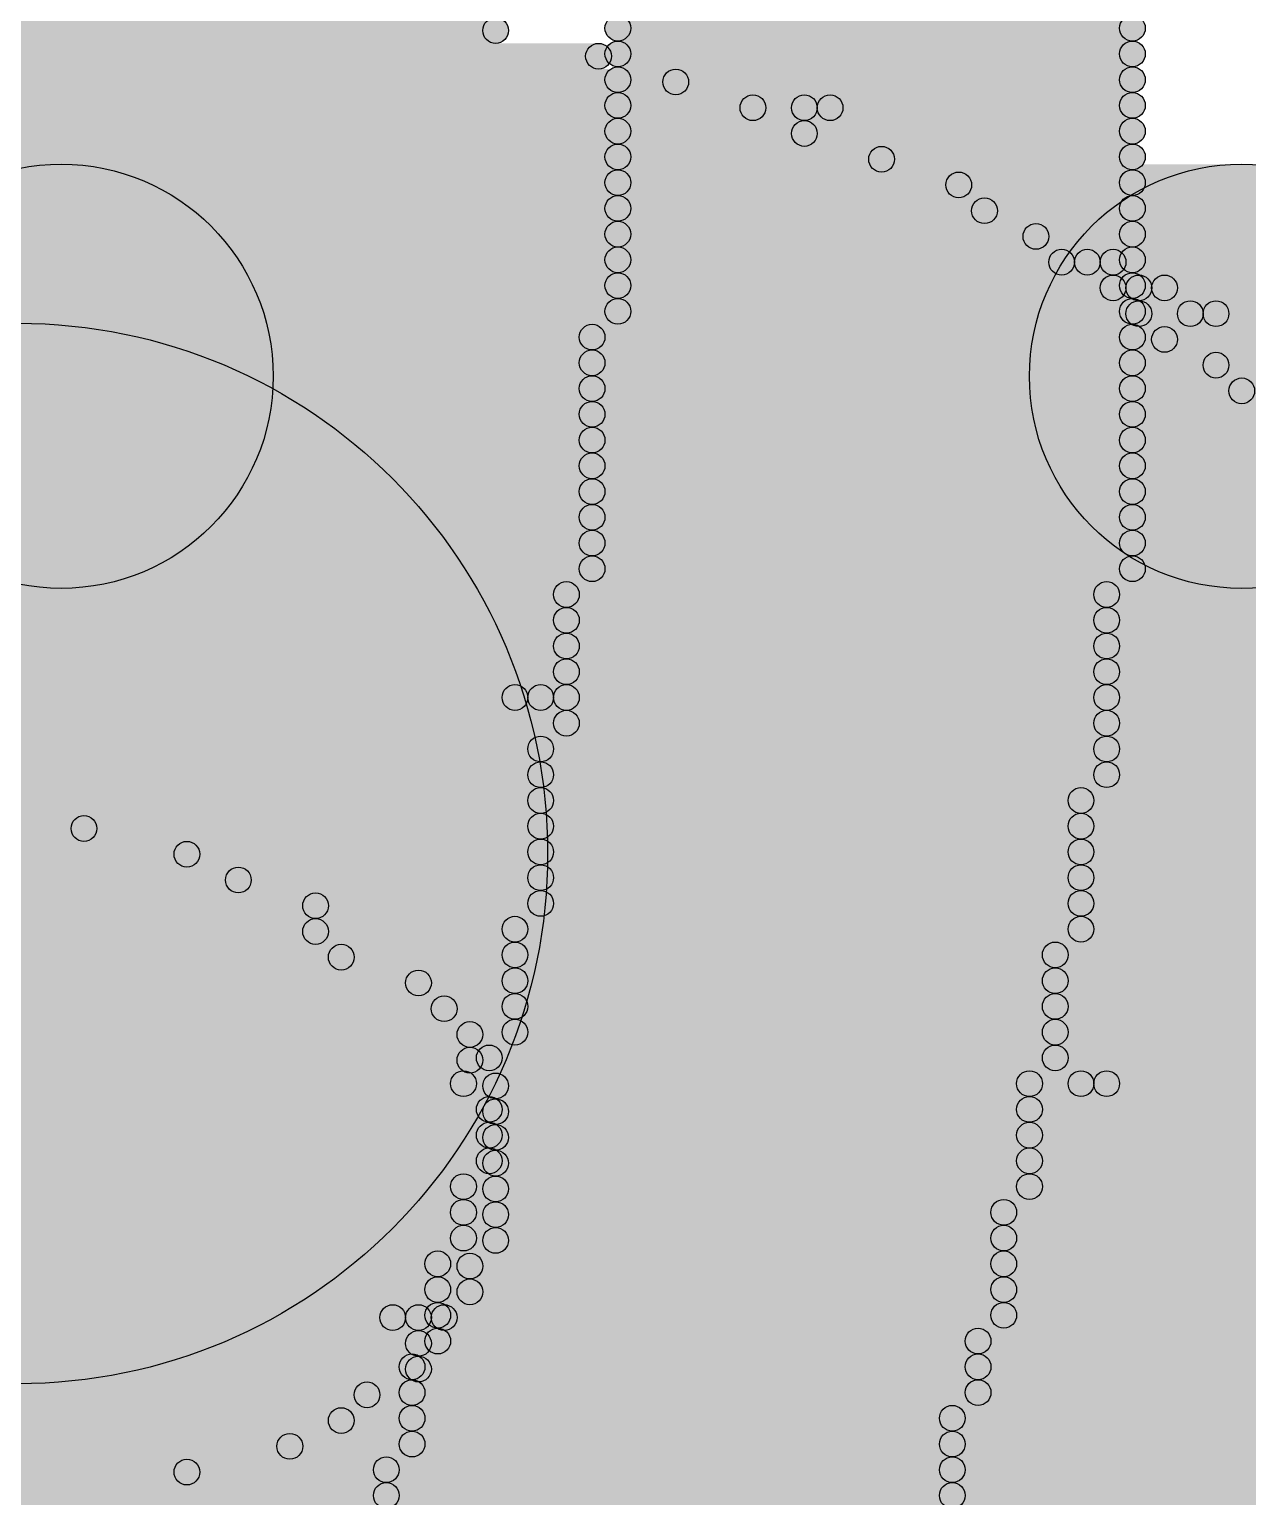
# Model space of a CAD drawing. Header units: millimetres. Extents: x 2.38 to 5.72, y -0.36 to 1.72.
# Drawn here: x 3.82122 to 3.84421, y 0.12087 to 0.14854 of the extents above; entities that cross this region are included whole.
import ezdxf

# ---------------------------------------------------------------- set-up
doc = ezdxf.new("R2010")
doc.units = ezdxf.units.MM
doc.header["$MEASUREMENT"] = 0
for name, color, linetype in [('BottomLayer', 5, 'Continuous'), ('BottomOverlay', 54, 'Continuous'), ('TopLayer', 1, 'Continuous'), ('TopOverlay', 2, 'Continuous')]:
    doc.layers.add(name, color=color, linetype=linetype)

msp = doc.modelspace()

# ---------------------------------------------------------------- hatches: boundary and pattern name
at = {"layer": 'BottomLayer'}
h = msp.add_hatch(color=5, dxfattribs=at)
edge = h.paths.add_edge_path()
edge.add_arc((3.821, 0.133), 0.01, 0, 360)
h = msp.add_hatch(color=5, dxfattribs=at)
edge = h.paths.add_edge_path()
edge.add_arc((3.821, 0.133), 0.01, 0, 360)
msp.add_hatch(color=5, dxfattribs=at).paths.add_polyline_path([(3.813929, 0.125929), (3.828071, 0.140071), (3.884071, 0.084071), (3.869929, 0.069929)])
at = {"layer": 'BottomOverlay'}
h = msp.add_hatch(color=54, dxfattribs=at)
edge = h.paths.add_edge_path()
edge.add_arc((3.832325, 0.148565), 0.000243, 0, 360)
for points in [[(3.832325, 0.148322), (3.832325, 0.148808), (3.842035, 0.148808), (3.842035, 0.148322)], [(3.832325, 0.147837), (3.832325, 0.148322), (3.842035, 0.148322), (3.842035, 0.147837)], [(3.832325, 0.147351), (3.832325, 0.147837), (3.842035, 0.147837), (3.842035, 0.147351)], [(3.832325, 0.146866), (3.832325, 0.147351), (3.842035, 0.147351), (3.842035, 0.146866)], [(3.832325, 0.14638), (3.832325, 0.146866), (3.842035, 0.146866), (3.842035, 0.14638)], [(3.832325, 0.145895), (3.832325, 0.14638), (3.842035, 0.14638), (3.842035, 0.145895)], [(3.832325, 0.145409), (3.832325, 0.145895), (3.842035, 0.145895), (3.842035, 0.145409)], [(3.832325, 0.144924), (3.832325, 0.145409), (3.842035, 0.145409), (3.842035, 0.144924)], [(3.832325, 0.144438), (3.832325, 0.144924), (3.842035, 0.144924), (3.842035, 0.144438)], [(3.832325, 0.143953), (3.832325, 0.144438), (3.842035, 0.144438), (3.842035, 0.143953)], [(3.832325, 0.143467), (3.832325, 0.143953), (3.842035, 0.143953), (3.842035, 0.143467)], [(3.832325, 0.142982), (3.832325, 0.143467), (3.842035, 0.143467), (3.842035, 0.142982)], [(3.831839, 0.142496), (3.831839, 0.142982), (3.842035, 0.142982), (3.842035, 0.142496)], [(3.831839, 0.142011), (3.831839, 0.142496), (3.842035, 0.142496), (3.842035, 0.142011)], [(3.831839, 0.141525), (3.831839, 0.142011), (3.842035, 0.142011), (3.842035, 0.141525)], [(3.831839, 0.14104), (3.831839, 0.141525), (3.842035, 0.141525), (3.842035, 0.14104)], [(3.831839, 0.140554), (3.831839, 0.14104), (3.842035, 0.14104), (3.842035, 0.140554)], [(3.831839, 0.140069), (3.831839, 0.140554), (3.842035, 0.140554), (3.842035, 0.140069)], [(3.831839, 0.139583), (3.831839, 0.140069), (3.842035, 0.140069), (3.842035, 0.139583)], [(3.831839, 0.139098), (3.831839, 0.139583), (3.842035, 0.139583), (3.842035, 0.139098)], [(3.831839, 0.138612), (3.831839, 0.139098), (3.842035, 0.139098), (3.842035, 0.138612)], [(3.831839, 0.138127), (3.831839, 0.138612), (3.842035, 0.138612), (3.842035, 0.138127)], [(3.831354, 0.137641), (3.831354, 0.138127), (3.841549, 0.138127), (3.841549, 0.137641)], [(3.831354, 0.137156), (3.831354, 0.137641), (3.841549, 0.137641), (3.841549, 0.137156)], [(3.831354, 0.13667), (3.831354, 0.137156), (3.841549, 0.137156), (3.841549, 0.13667)], [(3.831354, 0.136185), (3.831354, 0.13667), (3.841549, 0.13667), (3.841549, 0.136185)], [(3.830383, 0.135699), (3.830383, 0.136185), (3.830868, 0.136185), (3.830868, 0.135699)], [(3.831354, 0.135699), (3.831354, 0.136185), (3.841549, 0.136185), (3.841549, 0.135699)], [(3.831354, 0.135214), (3.831354, 0.135699), (3.841549, 0.135699), (3.841549, 0.135214)], [(3.830868, 0.134728), (3.830868, 0.135214), (3.841549, 0.135214), (3.841549, 0.134728)], [(3.830868, 0.134243), (3.830868, 0.134728), (3.841549, 0.134728), (3.841549, 0.134243)], [(3.830868, 0.133757), (3.830868, 0.134243), (3.841064, 0.134243), (3.841064, 0.133757)], [(3.830868, 0.133272), (3.830868, 0.133757), (3.841064, 0.133757), (3.841064, 0.133272)], [(3.830868, 0.132786), (3.830868, 0.133272), (3.841064, 0.133272), (3.841064, 0.132786)], [(3.830868, 0.132301), (3.830868, 0.132786), (3.841064, 0.132786), (3.841064, 0.132301)], [(3.830868, 0.131815), (3.830868, 0.132301), (3.841064, 0.132301), (3.841064, 0.131815)], [(3.830383, 0.13133), (3.830383, 0.131815), (3.841064, 0.131815), (3.841064, 0.13133)], [(3.830383, 0.130844), (3.830383, 0.13133), (3.840578, 0.13133), (3.840578, 0.130844)], [(3.830383, 0.130359), (3.830383, 0.130844), (3.840578, 0.130844), (3.840578, 0.130359)], [(3.830383, 0.129873), (3.830383, 0.130359), (3.840578, 0.130359), (3.840578, 0.129873)], [(3.830383, 0.129388), (3.830383, 0.129873), (3.840578, 0.129873), (3.840578, 0.129388)], [(3.829897, 0.128902), (3.829897, 0.129388), (3.840578, 0.129388), (3.840578, 0.128902)], [(3.829412, 0.128417), (3.829412, 0.128902), (3.840093, 0.128902), (3.840093, 0.128417)], [(3.841064, 0.128417), (3.841064, 0.128902), (3.841549, 0.128902), (3.841549, 0.128417)], [(3.829897, 0.127931), (3.829897, 0.128417), (3.840093, 0.128417), (3.840093, 0.127931)], [(3.829897, 0.127446), (3.829897, 0.127931), (3.840093, 0.127931), (3.840093, 0.127446)], [(3.829897, 0.12696), (3.829897, 0.127446), (3.840093, 0.127446), (3.840093, 0.12696)], [(3.829412, 0.126475), (3.829412, 0.12696), (3.840093, 0.12696), (3.840093, 0.126475)], [(3.829412, 0.125989), (3.829412, 0.126475), (3.839607, 0.126475), (3.839607, 0.125989)], [(3.829412, 0.125504), (3.829412, 0.125989), (3.839607, 0.125989), (3.839607, 0.125504)], [(3.828926, 0.125018), (3.828926, 0.125504), (3.839607, 0.125504), (3.839607, 0.125018)], [(3.828926, 0.124533), (3.828926, 0.125018), (3.839607, 0.125018), (3.839607, 0.124533)], [(3.828926, 0.124047), (3.828926, 0.124533), (3.839607, 0.124533), (3.839607, 0.124047)], [(3.828926, 0.123562), (3.828926, 0.124047), (3.839122, 0.124047), (3.839122, 0.123562)], [(3.828441, 0.123076), (3.828441, 0.123562), (3.839122, 0.123562), (3.839122, 0.123076)], [(3.828441, 0.122591), (3.828441, 0.123076), (3.839122, 0.123076), (3.839122, 0.122591)], [(3.828441, 0.122105), (3.828441, 0.122591), (3.838636, 0.122591), (3.838636, 0.122105)], [(3.828441, 0.12162), (3.828441, 0.122105), (3.838636, 0.122105), (3.838636, 0.12162)], [(3.827955, 0.121134), (3.827955, 0.12162), (3.838636, 0.12162), (3.838636, 0.121134)], [(3.827955, 0.120649), (3.827955, 0.121134), (3.838636, 0.121134), (3.838636, 0.120649)]]:
    msp.add_hatch(color=54, dxfattribs=at).paths.add_polyline_path(points)
h = msp.add_hatch(color=54, dxfattribs=at)
edge = h.paths.add_edge_path()
edge.add_arc((3.842035, 0.148565), 0.000243, 0, 360)
h = msp.add_hatch(color=54, dxfattribs=at)
edge = h.paths.add_edge_path()
edge.add_arc((3.832325, 0.14808), 0.000243, 0, 360)
h = msp.add_hatch(color=54, dxfattribs=at)
edge = h.paths.add_edge_path()
edge.add_arc((3.842035, 0.14808), 0.000243, 0, 360)
h = msp.add_hatch(color=54, dxfattribs=at)
edge = h.paths.add_edge_path()
edge.add_arc((3.832325, 0.147594), 0.000243, 0, 360)
h = msp.add_hatch(color=54, dxfattribs=at)
edge = h.paths.add_edge_path()
edge.add_arc((3.842035, 0.147594), 0.000243, 0, 360)
h = msp.add_hatch(color=54, dxfattribs=at)
edge = h.paths.add_edge_path()
edge.add_arc((3.832325, 0.147109), 0.000243, 0, 360)
h = msp.add_hatch(color=54, dxfattribs=at)
edge = h.paths.add_edge_path()
edge.add_arc((3.842035, 0.147109), 0.000243, 0, 360)
h = msp.add_hatch(color=54, dxfattribs=at)
edge = h.paths.add_edge_path()
edge.add_arc((3.832325, 0.146623), 0.000243, 0, 360)
h = msp.add_hatch(color=54, dxfattribs=at)
edge = h.paths.add_edge_path()
edge.add_arc((3.842035, 0.146623), 0.000243, 0, 360)
h = msp.add_hatch(color=54, dxfattribs=at)
edge = h.paths.add_edge_path()
edge.add_arc((3.832325, 0.146138), 0.000243, 0, 360)
h = msp.add_hatch(color=54, dxfattribs=at)
edge = h.paths.add_edge_path()
edge.add_arc((3.842035, 0.146138), 0.000243, 0, 360)
h = msp.add_hatch(color=54, dxfattribs=at)
edge = h.paths.add_edge_path()
edge.add_arc((3.832325, 0.145652), 0.000243, 0, 360)
h = msp.add_hatch(color=54, dxfattribs=at)
edge = h.paths.add_edge_path()
edge.add_arc((3.842035, 0.145652), 0.000243, 0, 360)
h = msp.add_hatch(color=54, dxfattribs=at)
edge = h.paths.add_edge_path()
edge.add_arc((3.832325, 0.145167), 0.000243, 0, 360)
h = msp.add_hatch(color=54, dxfattribs=at)
edge = h.paths.add_edge_path()
edge.add_arc((3.842035, 0.145167), 0.000243, 0, 360)
h = msp.add_hatch(color=54, dxfattribs=at)
edge = h.paths.add_edge_path()
edge.add_arc((3.832325, 0.144681), 0.000243, 0, 360)
h = msp.add_hatch(color=54, dxfattribs=at)
edge = h.paths.add_edge_path()
edge.add_arc((3.842035, 0.144681), 0.000243, 0, 360)
h = msp.add_hatch(color=54, dxfattribs=at)
edge = h.paths.add_edge_path()
edge.add_arc((3.832325, 0.144196), 0.000243, 0, 360)
h = msp.add_hatch(color=54, dxfattribs=at)
edge = h.paths.add_edge_path()
edge.add_arc((3.842035, 0.144196), 0.000243, 0, 360)
h = msp.add_hatch(color=54, dxfattribs=at)
edge = h.paths.add_edge_path()
edge.add_arc((3.832325, 0.14371), 0.000243, 0, 360)
h = msp.add_hatch(color=54, dxfattribs=at)
edge = h.paths.add_edge_path()
edge.add_arc((3.842035, 0.14371), 0.000243, 0, 360)
h = msp.add_hatch(color=54, dxfattribs=at)
edge = h.paths.add_edge_path()
edge.add_arc((3.832325, 0.143225), 0.000243, 0, 360)
h = msp.add_hatch(color=54, dxfattribs=at)
edge = h.paths.add_edge_path()
edge.add_arc((3.842035, 0.143225), 0.000243, 0, 360)
h = msp.add_hatch(color=54, dxfattribs=at)
edge = h.paths.add_edge_path()
edge.add_arc((3.831839, 0.142739), 0.000243, 0, 360)
h = msp.add_hatch(color=54, dxfattribs=at)
edge = h.paths.add_edge_path()
edge.add_arc((3.842035, 0.142739), 0.000243, 0, 360)
h = msp.add_hatch(color=54, dxfattribs=at)
edge = h.paths.add_edge_path()
edge.add_arc((3.831839, 0.142254), 0.000243, 0, 360)
h = msp.add_hatch(color=54, dxfattribs=at)
edge = h.paths.add_edge_path()
edge.add_arc((3.842035, 0.142254), 0.000243, 0, 360)
h = msp.add_hatch(color=54, dxfattribs=at)
edge = h.paths.add_edge_path()
edge.add_arc((3.831839, 0.141768), 0.000243, 0, 360)
h = msp.add_hatch(color=54, dxfattribs=at)
edge = h.paths.add_edge_path()
edge.add_arc((3.842035, 0.141768), 0.000243, 0, 360)
h = msp.add_hatch(color=54, dxfattribs=at)
edge = h.paths.add_edge_path()
edge.add_arc((3.831839, 0.141283), 0.000243, 0, 360)
h = msp.add_hatch(color=54, dxfattribs=at)
edge = h.paths.add_edge_path()
edge.add_arc((3.842035, 0.141283), 0.000243, 0, 360)
h = msp.add_hatch(color=54, dxfattribs=at)
edge = h.paths.add_edge_path()
edge.add_arc((3.831839, 0.140797), 0.000243, 0, 360)
h = msp.add_hatch(color=54, dxfattribs=at)
edge = h.paths.add_edge_path()
edge.add_arc((3.842035, 0.140797), 0.000243, 0, 360)
h = msp.add_hatch(color=54, dxfattribs=at)
edge = h.paths.add_edge_path()
edge.add_arc((3.831839, 0.140312), 0.000243, 0, 360)
h = msp.add_hatch(color=54, dxfattribs=at)
edge = h.paths.add_edge_path()
edge.add_arc((3.842035, 0.140312), 0.000243, 0, 360)
h = msp.add_hatch(color=54, dxfattribs=at)
edge = h.paths.add_edge_path()
edge.add_arc((3.831839, 0.139826), 0.000243, 0, 360)
h = msp.add_hatch(color=54, dxfattribs=at)
edge = h.paths.add_edge_path()
edge.add_arc((3.842035, 0.139826), 0.000243, 0, 360)
h = msp.add_hatch(color=54, dxfattribs=at)
edge = h.paths.add_edge_path()
edge.add_arc((3.831839, 0.139341), 0.000243, 0, 360)
h = msp.add_hatch(color=54, dxfattribs=at)
edge = h.paths.add_edge_path()
edge.add_arc((3.842035, 0.139341), 0.000243, 0, 360)
h = msp.add_hatch(color=54, dxfattribs=at)
edge = h.paths.add_edge_path()
edge.add_arc((3.831839, 0.138855), 0.000243, 0, 360)
h = msp.add_hatch(color=54, dxfattribs=at)
edge = h.paths.add_edge_path()
edge.add_arc((3.842035, 0.138855), 0.000243, 0, 360)
h = msp.add_hatch(color=54, dxfattribs=at)
edge = h.paths.add_edge_path()
edge.add_arc((3.831839, 0.13837), 0.000243, 0, 360)
h = msp.add_hatch(color=54, dxfattribs=at)
edge = h.paths.add_edge_path()
edge.add_arc((3.842035, 0.13837), 0.000243, 0, 360)
h = msp.add_hatch(color=54, dxfattribs=at)
edge = h.paths.add_edge_path()
edge.add_arc((3.831354, 0.137884), 0.000243, 0, 360)
h = msp.add_hatch(color=54, dxfattribs=at)
edge = h.paths.add_edge_path()
edge.add_arc((3.841549, 0.137884), 0.000243, 0, 360)
h = msp.add_hatch(color=54, dxfattribs=at)
edge = h.paths.add_edge_path()
edge.add_arc((3.831354, 0.137399), 0.000243, 0, 360)
h = msp.add_hatch(color=54, dxfattribs=at)
edge = h.paths.add_edge_path()
edge.add_arc((3.841549, 0.137399), 0.000243, 0, 360)
h = msp.add_hatch(color=54, dxfattribs=at)
edge = h.paths.add_edge_path()
edge.add_arc((3.831354, 0.136913), 0.000243, 0, 360)
h = msp.add_hatch(color=54, dxfattribs=at)
edge = h.paths.add_edge_path()
edge.add_arc((3.841549, 0.136913), 0.000243, 0, 360)
h = msp.add_hatch(color=54, dxfattribs=at)
edge = h.paths.add_edge_path()
edge.add_arc((3.831354, 0.136428), 0.000243, 0, 360)
h = msp.add_hatch(color=54, dxfattribs=at)
edge = h.paths.add_edge_path()
edge.add_arc((3.841549, 0.136428), 0.000243, 0, 360)
h = msp.add_hatch(color=54, dxfattribs=at)
edge = h.paths.add_edge_path()
edge.add_arc((3.830383, 0.135942), 0.000243, 0, 360)
h = msp.add_hatch(color=54, dxfattribs=at)
edge = h.paths.add_edge_path()
edge.add_arc((3.830868, 0.135942), 0.000243, 0, 360)
h = msp.add_hatch(color=54, dxfattribs=at)
edge = h.paths.add_edge_path()
edge.add_arc((3.831354, 0.135942), 0.000243, 0, 360)
h = msp.add_hatch(color=54, dxfattribs=at)
edge = h.paths.add_edge_path()
edge.add_arc((3.841549, 0.135942), 0.000243, 0, 360)
h = msp.add_hatch(color=54, dxfattribs=at)
edge = h.paths.add_edge_path()
edge.add_arc((3.831354, 0.135457), 0.000243, 0, 360)
h = msp.add_hatch(color=54, dxfattribs=at)
edge = h.paths.add_edge_path()
edge.add_arc((3.841549, 0.135457), 0.000243, 0, 360)
h = msp.add_hatch(color=54, dxfattribs=at)
edge = h.paths.add_edge_path()
edge.add_arc((3.830868, 0.134971), 0.000243, 0, 360)
h = msp.add_hatch(color=54, dxfattribs=at)
edge = h.paths.add_edge_path()
edge.add_arc((3.841549, 0.134971), 0.000243, 0, 360)
h = msp.add_hatch(color=54, dxfattribs=at)
edge = h.paths.add_edge_path()
edge.add_arc((3.830868, 0.134486), 0.000243, 0, 360)
h = msp.add_hatch(color=54, dxfattribs=at)
edge = h.paths.add_edge_path()
edge.add_arc((3.841549, 0.134486), 0.000243, 0, 360)
h = msp.add_hatch(color=54, dxfattribs=at)
edge = h.paths.add_edge_path()
edge.add_arc((3.830868, 0.134), 0.000243, 0, 360)
h = msp.add_hatch(color=54, dxfattribs=at)
edge = h.paths.add_edge_path()
edge.add_arc((3.841064, 0.134), 0.000243, 0, 360)
h = msp.add_hatch(color=54, dxfattribs=at)
edge = h.paths.add_edge_path()
edge.add_arc((3.830868, 0.133515), 0.000243, 0, 360)
h = msp.add_hatch(color=54, dxfattribs=at)
edge = h.paths.add_edge_path()
edge.add_arc((3.841064, 0.133515), 0.000243, 0, 360)
h = msp.add_hatch(color=54, dxfattribs=at)
edge = h.paths.add_edge_path()
edge.add_arc((3.830868, 0.133029), 0.000243, 0, 360)
h = msp.add_hatch(color=54, dxfattribs=at)
edge = h.paths.add_edge_path()
edge.add_arc((3.841064, 0.133029), 0.000243, 0, 360)
h = msp.add_hatch(color=54, dxfattribs=at)
edge = h.paths.add_edge_path()
edge.add_arc((3.830868, 0.132544), 0.000243, 0, 360)
h = msp.add_hatch(color=54, dxfattribs=at)
edge = h.paths.add_edge_path()
edge.add_arc((3.841064, 0.132544), 0.000243, 0, 360)
h = msp.add_hatch(color=54, dxfattribs=at)
edge = h.paths.add_edge_path()
edge.add_arc((3.830868, 0.132058), 0.000243, 0, 360)
h = msp.add_hatch(color=54, dxfattribs=at)
edge = h.paths.add_edge_path()
edge.add_arc((3.841064, 0.132058), 0.000243, 0, 360)
h = msp.add_hatch(color=54, dxfattribs=at)
edge = h.paths.add_edge_path()
edge.add_arc((3.830383, 0.131572), 0.000243, 0, 360)
h = msp.add_hatch(color=54, dxfattribs=at)
edge = h.paths.add_edge_path()
edge.add_arc((3.841064, 0.131572), 0.000243, 0, 360)
h = msp.add_hatch(color=54, dxfattribs=at)
edge = h.paths.add_edge_path()
edge.add_arc((3.830383, 0.131087), 0.000243, 0, 360)
h = msp.add_hatch(color=54, dxfattribs=at)
edge = h.paths.add_edge_path()
edge.add_arc((3.840578, 0.131087), 0.000243, 0, 360)
h = msp.add_hatch(color=54, dxfattribs=at)
edge = h.paths.add_edge_path()
edge.add_arc((3.830383, 0.130601), 0.000243, 0, 360)
h = msp.add_hatch(color=54, dxfattribs=at)
edge = h.paths.add_edge_path()
edge.add_arc((3.840578, 0.130601), 0.000243, 0, 360)
h = msp.add_hatch(color=54, dxfattribs=at)
edge = h.paths.add_edge_path()
edge.add_arc((3.830383, 0.130116), 0.000243, 0, 360)
h = msp.add_hatch(color=54, dxfattribs=at)
edge = h.paths.add_edge_path()
edge.add_arc((3.840578, 0.130116), 0.000243, 0, 360)
h = msp.add_hatch(color=54, dxfattribs=at)
edge = h.paths.add_edge_path()
edge.add_arc((3.830383, 0.12963), 0.000243, 0, 360)
h = msp.add_hatch(color=54, dxfattribs=at)
edge = h.paths.add_edge_path()
edge.add_arc((3.840578, 0.12963), 0.000243, 0, 360)
h = msp.add_hatch(color=54, dxfattribs=at)
edge = h.paths.add_edge_path()
edge.add_arc((3.829897, 0.129145), 0.000243, 0, 360)
h = msp.add_hatch(color=54, dxfattribs=at)
edge = h.paths.add_edge_path()
edge.add_arc((3.840578, 0.129145), 0.000243, 0, 360)
h = msp.add_hatch(color=54, dxfattribs=at)
edge = h.paths.add_edge_path()
edge.add_arc((3.829412, 0.128659), 0.000243, 0, 360)
h = msp.add_hatch(color=54, dxfattribs=at)
edge = h.paths.add_edge_path()
edge.add_arc((3.840093, 0.128659), 0.000243, 0, 360)
h = msp.add_hatch(color=54, dxfattribs=at)
edge = h.paths.add_edge_path()
edge.add_arc((3.841064, 0.128659), 0.000243, 0, 360)
h = msp.add_hatch(color=54, dxfattribs=at)
edge = h.paths.add_edge_path()
edge.add_arc((3.841549, 0.128659), 0.000243, 0, 360)
h = msp.add_hatch(color=54, dxfattribs=at)
edge = h.paths.add_edge_path()
edge.add_arc((3.829897, 0.128174), 0.000243, 0, 360)
h = msp.add_hatch(color=54, dxfattribs=at)
edge = h.paths.add_edge_path()
edge.add_arc((3.840093, 0.128174), 0.000243, 0, 360)
h = msp.add_hatch(color=54, dxfattribs=at)
edge = h.paths.add_edge_path()
edge.add_arc((3.829897, 0.127688), 0.000243, 0, 360)
h = msp.add_hatch(color=54, dxfattribs=at)
edge = h.paths.add_edge_path()
edge.add_arc((3.840093, 0.127688), 0.000243, 0, 360)
h = msp.add_hatch(color=54, dxfattribs=at)
edge = h.paths.add_edge_path()
edge.add_arc((3.829897, 0.127203), 0.000243, 0, 360)
h = msp.add_hatch(color=54, dxfattribs=at)
edge = h.paths.add_edge_path()
edge.add_arc((3.840093, 0.127203), 0.000243, 0, 360)
h = msp.add_hatch(color=54, dxfattribs=at)
edge = h.paths.add_edge_path()
edge.add_arc((3.829412, 0.126717), 0.000243, 0, 360)
h = msp.add_hatch(color=54, dxfattribs=at)
edge = h.paths.add_edge_path()
edge.add_arc((3.840093, 0.126717), 0.000243, 0, 360)
h = msp.add_hatch(color=54, dxfattribs=at)
edge = h.paths.add_edge_path()
edge.add_arc((3.829412, 0.126232), 0.000243, 0, 360)
h = msp.add_hatch(color=54, dxfattribs=at)
edge = h.paths.add_edge_path()
edge.add_arc((3.839607, 0.126232), 0.000243, 0, 360)
h = msp.add_hatch(color=54, dxfattribs=at)
edge = h.paths.add_edge_path()
edge.add_arc((3.829412, 0.125746), 0.000243, 0, 360)
h = msp.add_hatch(color=54, dxfattribs=at)
edge = h.paths.add_edge_path()
edge.add_arc((3.839607, 0.125746), 0.000243, 0, 360)
h = msp.add_hatch(color=54, dxfattribs=at)
edge = h.paths.add_edge_path()
edge.add_arc((3.828926, 0.125261), 0.000243, 0, 360)
h = msp.add_hatch(color=54, dxfattribs=at)
edge = h.paths.add_edge_path()
edge.add_arc((3.839607, 0.125261), 0.000243, 0, 360)
h = msp.add_hatch(color=54, dxfattribs=at)
edge = h.paths.add_edge_path()
edge.add_arc((3.828926, 0.124775), 0.000243, 0, 360)
h = msp.add_hatch(color=54, dxfattribs=at)
edge = h.paths.add_edge_path()
edge.add_arc((3.839607, 0.124775), 0.000243, 0, 360)
h = msp.add_hatch(color=54, dxfattribs=at)
edge = h.paths.add_edge_path()
edge.add_arc((3.828926, 0.12429), 0.000243, 0, 360)
h = msp.add_hatch(color=54, dxfattribs=at)
edge = h.paths.add_edge_path()
edge.add_arc((3.839607, 0.12429), 0.000243, 0, 360)
h = msp.add_hatch(color=54, dxfattribs=at)
edge = h.paths.add_edge_path()
edge.add_arc((3.828926, 0.123804), 0.000243, 0, 360)
h = msp.add_hatch(color=54, dxfattribs=at)
edge = h.paths.add_edge_path()
edge.add_arc((3.839122, 0.123804), 0.000243, 0, 360)
h = msp.add_hatch(color=54, dxfattribs=at)
edge = h.paths.add_edge_path()
edge.add_arc((3.828441, 0.123319), 0.000243, 0, 360)
h = msp.add_hatch(color=54, dxfattribs=at)
edge = h.paths.add_edge_path()
edge.add_arc((3.839122, 0.123319), 0.000243, 0, 360)
h = msp.add_hatch(color=54, dxfattribs=at)
edge = h.paths.add_edge_path()
edge.add_arc((3.828441, 0.122833), 0.000243, 0, 360)
h = msp.add_hatch(color=54, dxfattribs=at)
edge = h.paths.add_edge_path()
edge.add_arc((3.839122, 0.122833), 0.000243, 0, 360)
h = msp.add_hatch(color=54, dxfattribs=at)
edge = h.paths.add_edge_path()
edge.add_arc((3.828441, 0.122348), 0.000243, 0, 360)
h = msp.add_hatch(color=54, dxfattribs=at)
edge = h.paths.add_edge_path()
edge.add_arc((3.838636, 0.122348), 0.000243, 0, 360)
h = msp.add_hatch(color=54, dxfattribs=at)
edge = h.paths.add_edge_path()
edge.add_arc((3.828441, 0.121862), 0.000243, 0, 360)
h = msp.add_hatch(color=54, dxfattribs=at)
edge = h.paths.add_edge_path()
edge.add_arc((3.838636, 0.121862), 0.000243, 0, 360)
h = msp.add_hatch(color=54, dxfattribs=at)
edge = h.paths.add_edge_path()
edge.add_arc((3.827955, 0.121377), 0.000243, 0, 360)
h = msp.add_hatch(color=54, dxfattribs=at)
edge = h.paths.add_edge_path()
edge.add_arc((3.838636, 0.121377), 0.000243, 0, 360)
h = msp.add_hatch(color=54, dxfattribs=at)
edge = h.paths.add_edge_path()
edge.add_arc((3.827955, 0.120891), 0.000243, 0, 360)
h = msp.add_hatch(color=54, dxfattribs=at)
edge = h.paths.add_edge_path()
edge.add_arc((3.838636, 0.120891), 0.000243, 0, 360)
at = {"layer": 'TopLayer'}
for points in [[(3.265, 0.138), (3.265, 0.146), (3.869741, 0.146), (3.869741, 0.138)], [(3.65665, -0.028828), (3.650993, -0.023172), (3.818993, 0.144828), (3.82465, 0.139172)], [(3.684934, -0.028828), (3.679277, -0.023172), (3.847277, 0.144828), (3.852934, 0.139172)], [(3.812979, 0.139172), (3.818636, 0.144828), (3.986636, -0.023172), (3.980979, -0.028828)], [(3.841263, 0.139172), (3.84692, 0.144828), (3.866264, 0.125485), (3.860607, 0.119828)]]:
    msp.add_hatch(color=1, dxfattribs=at).paths.add_polyline_path(points)
h = msp.add_hatch(color=1, dxfattribs=at)
edge = h.paths.add_edge_path()
edge.add_arc((3.821821, 0.142), 0.004, 0, 360)
h = msp.add_hatch(color=1, dxfattribs=at)
edge = h.paths.add_edge_path()
edge.add_arc((3.844092, 0.142), 0.004, 0, 360)
at = {"layer": 'TopOverlay'}
for points in [[(3.796519, 0.148279), (3.796519, 0.148765), (3.830018, 0.148765), (3.830018, 0.148279)], [(3.797004, 0.147794), (3.797004, 0.148279), (3.83196, 0.148279), (3.83196, 0.147794)], [(3.797004, 0.147308), (3.797004, 0.147794), (3.833417, 0.147794), (3.833417, 0.147308)], [(3.796519, 0.146823), (3.796519, 0.147308), (3.834873, 0.147308), (3.834873, 0.146823)], [(3.835844, 0.146823), (3.835844, 0.147308), (3.83633, 0.147308), (3.83633, 0.146823)], [(3.79749, 0.146337), (3.79749, 0.146823), (3.835844, 0.146823), (3.835844, 0.146337)], [(3.797975, 0.145852), (3.797975, 0.146337), (3.837301, 0.146337), (3.837301, 0.145852)], [(3.797975, 0.145366), (3.797975, 0.145852), (3.838757, 0.145852), (3.838757, 0.145366)], [(3.798461, 0.144881), (3.798461, 0.145366), (3.839243, 0.145366), (3.839243, 0.144881)], [(3.798461, 0.144395), (3.798461, 0.144881), (3.840214, 0.144881), (3.840214, 0.144395)], [(3.798946, 0.14391), (3.798946, 0.144395), (3.840699, 0.144395), (3.840699, 0.14391)], [(3.841185, 0.14391), (3.841185, 0.144395), (3.84167, 0.144395), (3.84167, 0.14391)], [(3.799432, 0.143424), (3.799432, 0.14391), (3.84167, 0.14391), (3.84167, 0.143424)], [(3.842156, 0.143424), (3.842156, 0.14391), (3.842641, 0.14391), (3.842641, 0.143424)], [(3.799917, 0.142939), (3.799917, 0.143424), (3.842156, 0.143424), (3.842156, 0.142939)], [(3.843127, 0.142939), (3.843127, 0.143424), (3.843612, 0.143424), (3.843612, 0.142939)], [(3.800403, 0.142453), (3.800403, 0.142939), (3.842641, 0.142939), (3.842641, 0.142453)], [(3.800888, 0.141968), (3.800888, 0.142453), (3.843612, 0.142453), (3.843612, 0.141968)], [(3.800888, 0.141482), (3.800888, 0.141968), (3.844098, 0.141968), (3.844098, 0.141482)], [(3.800888, 0.140997), (3.800888, 0.141482), (3.845069, 0.141482), (3.845069, 0.140997)], [(3.802345, 0.140511), (3.802345, 0.140997), (3.845069, 0.140997), (3.845069, 0.140511)], [(3.80283, 0.140026), (3.80283, 0.140511), (3.845554, 0.140511), (3.845554, 0.140026)], [(3.803801, 0.13954), (3.803801, 0.140026), (3.845554, 0.140026), (3.845554, 0.13954)], [(3.804772, 0.139055), (3.804772, 0.13954), (3.84604, 0.13954), (3.84604, 0.139055)], [(3.805743, 0.138569), (3.805743, 0.139055), (3.846525, 0.139055), (3.846525, 0.138569)], [(3.806229, 0.138084), (3.806229, 0.138569), (3.846525, 0.138569), (3.846525, 0.138084)], [(3.807685, 0.137598), (3.807685, 0.138084), (3.847011, 0.138084), (3.847011, 0.137598)], [(3.808656, 0.137113), (3.808656, 0.137598), (3.847011, 0.137598), (3.847011, 0.137113)], [(3.810113, 0.136627), (3.810113, 0.137113), (3.847982, 0.137113), (3.847982, 0.136627)], [(3.811084, 0.136142), (3.811084, 0.136627), (3.847496, 0.136627), (3.847496, 0.136142)], [(3.81254, 0.135656), (3.81254, 0.136142), (3.847982, 0.136142), (3.847982, 0.135656)], [(3.814482, 0.135171), (3.814482, 0.135656), (3.847982, 0.135656), (3.847982, 0.135171)], [(3.816424, 0.134685), (3.816424, 0.135171), (3.847982, 0.135171), (3.847982, 0.134685)], [(3.818366, 0.1342), (3.818366, 0.134685), (3.847982, 0.134685), (3.847982, 0.1342)], [(3.820308, 0.133714), (3.820308, 0.1342), (3.848467, 0.1342), (3.848467, 0.133714)], [(3.82225, 0.133229), (3.82225, 0.133714), (3.848467, 0.133714), (3.848467, 0.133229)], [(3.824192, 0.132743), (3.824192, 0.133229), (3.848467, 0.133229), (3.848467, 0.132743)], [(3.825163, 0.132258), (3.825163, 0.132743), (3.848467, 0.132743), (3.848467, 0.132258)], [(3.82662, 0.131772), (3.82662, 0.132258), (3.848467, 0.132258), (3.848467, 0.131772)], [(3.82662, 0.131287), (3.82662, 0.131772), (3.848467, 0.131772), (3.848467, 0.131287)], [(3.827105, 0.130801), (3.827105, 0.131287), (3.848467, 0.131287), (3.848467, 0.130801)], [(3.828562, 0.130316), (3.828562, 0.130801), (3.848467, 0.130801), (3.848467, 0.130316)], [(3.829047, 0.12983), (3.829047, 0.130316), (3.848467, 0.130316), (3.848467, 0.12983)], [(3.829533, 0.129345), (3.829533, 0.12983), (3.848467, 0.12983), (3.848467, 0.129345)], [(3.829533, 0.128859), (3.829533, 0.129345), (3.848467, 0.129345), (3.848467, 0.128859)], [(3.830018, 0.128374), (3.830018, 0.128859), (3.848467, 0.128859), (3.848467, 0.128374)], [(3.830018, 0.127888), (3.830018, 0.128374), (3.848467, 0.128374), (3.848467, 0.127888)], [(3.830018, 0.127403), (3.830018, 0.127888), (3.848467, 0.127888), (3.848467, 0.127403)], [(3.830018, 0.126917), (3.830018, 0.127403), (3.848467, 0.127403), (3.848467, 0.126917)], [(3.830018, 0.126432), (3.830018, 0.126917), (3.848467, 0.126917), (3.848467, 0.126432)], [(3.830018, 0.125946), (3.830018, 0.126432), (3.848467, 0.126432), (3.848467, 0.125946)], [(3.830018, 0.125461), (3.830018, 0.125946), (3.848467, 0.125946), (3.848467, 0.125461)], [(3.829533, 0.124975), (3.829533, 0.125461), (3.848467, 0.125461), (3.848467, 0.124975)], [(3.829533, 0.12449), (3.829533, 0.124975), (3.848467, 0.124975), (3.848467, 0.12449)], [(3.828076, 0.124004), (3.828076, 0.12449), (3.828562, 0.12449), (3.828562, 0.124004)], [(3.829047, 0.124004), (3.829047, 0.12449), (3.847982, 0.12449), (3.847982, 0.124004)], [(3.828562, 0.123519), (3.828562, 0.124004), (3.847982, 0.124004), (3.847982, 0.123519)], [(3.828562, 0.123033), (3.828562, 0.123519), (3.847982, 0.123519), (3.847982, 0.123033)], [(3.827591, 0.122548), (3.827591, 0.123033), (3.847496, 0.123033), (3.847496, 0.122548)], [(3.827105, 0.122062), (3.827105, 0.122548), (3.847496, 0.122548), (3.847496, 0.122062)], [(3.826134, 0.121577), (3.826134, 0.122062), (3.847011, 0.122062), (3.847011, 0.121577)], [(3.824192, 0.121091), (3.824192, 0.121577), (3.847011, 0.121577), (3.847011, 0.121091)], [(3.796033, 0.120606), (3.796033, 0.121091), (3.846525, 0.121091), (3.846525, 0.120606)]]:
    msp.add_hatch(color=2, dxfattribs=at).paths.add_polyline_path(points)
h = msp.add_hatch(color=2, dxfattribs=at)
edge = h.paths.add_edge_path()
edge.add_arc((3.830018, 0.148522), 0.000243, 0, 360)
h = msp.add_hatch(color=2, dxfattribs=at)
edge = h.paths.add_edge_path()
edge.add_arc((3.83196, 0.148036), 0.000243, 0, 360)
h = msp.add_hatch(color=2, dxfattribs=at)
edge = h.paths.add_edge_path()
edge.add_arc((3.833417, 0.147551), 0.000243, 0, 360)
h = msp.add_hatch(color=2, dxfattribs=at)
edge = h.paths.add_edge_path()
edge.add_arc((3.834873, 0.147065), 0.000243, 0, 360)
h = msp.add_hatch(color=2, dxfattribs=at)
edge = h.paths.add_edge_path()
edge.add_arc((3.835844, 0.147065), 0.000243, 0, 360)
h = msp.add_hatch(color=2, dxfattribs=at)
edge = h.paths.add_edge_path()
edge.add_arc((3.83633, 0.147065), 0.000243, 0, 360)
h = msp.add_hatch(color=2, dxfattribs=at)
edge = h.paths.add_edge_path()
edge.add_arc((3.835844, 0.14658), 0.000243, 0, 360)
h = msp.add_hatch(color=2, dxfattribs=at)
edge = h.paths.add_edge_path()
edge.add_arc((3.837301, 0.146094), 0.000243, 0, 360)
h = msp.add_hatch(color=2, dxfattribs=at)
edge = h.paths.add_edge_path()
edge.add_arc((3.838757, 0.145609), 0.000243, 0, 360)
h = msp.add_hatch(color=2, dxfattribs=at)
edge = h.paths.add_edge_path()
edge.add_arc((3.839243, 0.145123), 0.000243, 0, 360)
h = msp.add_hatch(color=2, dxfattribs=at)
edge = h.paths.add_edge_path()
edge.add_arc((3.840214, 0.144638), 0.000243, 0, 360)
h = msp.add_hatch(color=2, dxfattribs=at)
edge = h.paths.add_edge_path()
edge.add_arc((3.840699, 0.144152), 0.000243, 0, 360)
h = msp.add_hatch(color=2, dxfattribs=at)
edge = h.paths.add_edge_path()
edge.add_arc((3.841185, 0.144152), 0.000243, 0, 360)
h = msp.add_hatch(color=2, dxfattribs=at)
edge = h.paths.add_edge_path()
edge.add_arc((3.84167, 0.144152), 0.000243, 0, 360)
h = msp.add_hatch(color=2, dxfattribs=at)
edge = h.paths.add_edge_path()
edge.add_arc((3.84167, 0.143667), 0.000243, 0, 360)
h = msp.add_hatch(color=2, dxfattribs=at)
edge = h.paths.add_edge_path()
edge.add_arc((3.842156, 0.143667), 0.000243, 0, 360)
h = msp.add_hatch(color=2, dxfattribs=at)
edge = h.paths.add_edge_path()
edge.add_arc((3.842641, 0.143667), 0.000243, 0, 360)
h = msp.add_hatch(color=2, dxfattribs=at)
edge = h.paths.add_edge_path()
edge.add_arc((3.842156, 0.143181), 0.000243, 0, 360)
h = msp.add_hatch(color=2, dxfattribs=at)
edge = h.paths.add_edge_path()
edge.add_arc((3.843127, 0.143181), 0.000243, 0, 360)
h = msp.add_hatch(color=2, dxfattribs=at)
edge = h.paths.add_edge_path()
edge.add_arc((3.843612, 0.143181), 0.000243, 0, 360)
h = msp.add_hatch(color=2, dxfattribs=at)
edge = h.paths.add_edge_path()
edge.add_arc((3.842641, 0.142696), 0.000243, 0, 360)
h = msp.add_hatch(color=2, dxfattribs=at)
edge = h.paths.add_edge_path()
edge.add_arc((3.843612, 0.14221), 0.000243, 0, 360)
h = msp.add_hatch(color=2, dxfattribs=at)
edge = h.paths.add_edge_path()
edge.add_arc((3.844098, 0.141725), 0.000243, 0, 360)
h = msp.add_hatch(color=2, dxfattribs=at)
edge = h.paths.add_edge_path()
edge.add_arc((3.82225, 0.133471), 0.000243, 0, 360)
h = msp.add_hatch(color=2, dxfattribs=at)
edge = h.paths.add_edge_path()
edge.add_arc((3.824192, 0.132986), 0.000243, 0, 360)
h = msp.add_hatch(color=2, dxfattribs=at)
edge = h.paths.add_edge_path()
edge.add_arc((3.825163, 0.1325), 0.000243, 0, 360)
h = msp.add_hatch(color=2, dxfattribs=at)
edge = h.paths.add_edge_path()
edge.add_arc((3.82662, 0.132015), 0.000243, 0, 360)
h = msp.add_hatch(color=2, dxfattribs=at)
edge = h.paths.add_edge_path()
edge.add_arc((3.82662, 0.131529), 0.000243, 0, 360)
h = msp.add_hatch(color=2, dxfattribs=at)
edge = h.paths.add_edge_path()
edge.add_arc((3.827105, 0.131044), 0.000243, 0, 360)
h = msp.add_hatch(color=2, dxfattribs=at)
edge = h.paths.add_edge_path()
edge.add_arc((3.828562, 0.130558), 0.000243, 0, 360)
h = msp.add_hatch(color=2, dxfattribs=at)
edge = h.paths.add_edge_path()
edge.add_arc((3.829047, 0.130073), 0.000243, 0, 360)
h = msp.add_hatch(color=2, dxfattribs=at)
edge = h.paths.add_edge_path()
edge.add_arc((3.829533, 0.129587), 0.000243, 0, 360)
h = msp.add_hatch(color=2, dxfattribs=at)
edge = h.paths.add_edge_path()
edge.add_arc((3.829533, 0.129102), 0.000243, 0, 360)
h = msp.add_hatch(color=2, dxfattribs=at)
edge = h.paths.add_edge_path()
edge.add_arc((3.830018, 0.128616), 0.000243, 0, 360)
h = msp.add_hatch(color=2, dxfattribs=at)
edge = h.paths.add_edge_path()
edge.add_arc((3.830018, 0.128131), 0.000243, 0, 360)
h = msp.add_hatch(color=2, dxfattribs=at)
edge = h.paths.add_edge_path()
edge.add_arc((3.830018, 0.127645), 0.000243, 0, 360)
h = msp.add_hatch(color=2, dxfattribs=at)
edge = h.paths.add_edge_path()
edge.add_arc((3.830018, 0.12716), 0.000243, 0, 360)
h = msp.add_hatch(color=2, dxfattribs=at)
edge = h.paths.add_edge_path()
edge.add_arc((3.830018, 0.126674), 0.000243, 0, 360)
h = msp.add_hatch(color=2, dxfattribs=at)
edge = h.paths.add_edge_path()
edge.add_arc((3.830018, 0.126189), 0.000243, 0, 360)
h = msp.add_hatch(color=2, dxfattribs=at)
edge = h.paths.add_edge_path()
edge.add_arc((3.830018, 0.125703), 0.000243, 0, 360)
h = msp.add_hatch(color=2, dxfattribs=at)
edge = h.paths.add_edge_path()
edge.add_arc((3.829533, 0.125218), 0.000243, 0, 360)
h = msp.add_hatch(color=2, dxfattribs=at)
edge = h.paths.add_edge_path()
edge.add_arc((3.829533, 0.124732), 0.000243, 0, 360)
h = msp.add_hatch(color=2, dxfattribs=at)
edge = h.paths.add_edge_path()
edge.add_arc((3.828076, 0.124247), 0.000243, 0, 360)
h = msp.add_hatch(color=2, dxfattribs=at)
edge = h.paths.add_edge_path()
edge.add_arc((3.828562, 0.124247), 0.000243, 0, 360)
h = msp.add_hatch(color=2, dxfattribs=at)
edge = h.paths.add_edge_path()
edge.add_arc((3.829047, 0.124247), 0.000243, 0, 360)
h = msp.add_hatch(color=2, dxfattribs=at)
edge = h.paths.add_edge_path()
edge.add_arc((3.828562, 0.123761), 0.000243, 0, 360)
h = msp.add_hatch(color=2, dxfattribs=at)
edge = h.paths.add_edge_path()
edge.add_arc((3.828562, 0.123276), 0.000243, 0, 360)
h = msp.add_hatch(color=2, dxfattribs=at)
edge = h.paths.add_edge_path()
edge.add_arc((3.827591, 0.12279), 0.000243, 0, 360)
h = msp.add_hatch(color=2, dxfattribs=at)
edge = h.paths.add_edge_path()
edge.add_arc((3.827105, 0.122305), 0.000243, 0, 360)
h = msp.add_hatch(color=2, dxfattribs=at)
edge = h.paths.add_edge_path()
edge.add_arc((3.826134, 0.121819), 0.000243, 0, 360)
h = msp.add_hatch(color=2, dxfattribs=at)
edge = h.paths.add_edge_path()
edge.add_arc((3.824192, 0.121334), 0.000243, 0, 360)

# ---------------------------------------------------------------- linework, layer by layer
at = {"layer": 'BottomLayer'}
msp.add_circle((3.821, 0.133), 0.01, dxfattribs=at)
msp.add_circle((3.821, 0.133), 0.01, dxfattribs=at)
at = {"layer": 'BottomOverlay'}
for centre in [(3.832325, 0.148565), (3.842035, 0.148565), (3.832325, 0.14808), (3.842035, 0.14808), (3.832325, 0.147594), (3.842035, 0.147594), (3.832325, 0.147109), (3.842035, 0.147109), (3.832325, 0.146623), (3.842035, 0.146623), (3.832325, 0.146138), (3.842035, 0.146138), (3.832325, 0.145652), (3.842035, 0.145652), (3.832325, 0.145167), (3.842035, 0.145167), (3.832325, 0.144681), (3.842035, 0.144681), (3.832325, 0.144196), (3.842035, 0.144196), (3.832325, 0.14371), (3.842035, 0.14371), (3.832325, 0.143225), (3.842035, 0.143225), (3.831839, 0.142739), (3.842035, 0.142739), (3.831839, 0.142254), (3.842035, 0.142254), (3.831839, 0.141768), (3.842035, 0.141768), (3.831839, 0.141283), (3.842035, 0.141283), (3.831839, 0.140797), (3.842035, 0.140797), (3.831839, 0.140312), (3.842035, 0.140312), (3.831839, 0.139826), (3.842035, 0.139826), (3.831839, 0.139341), (3.842035, 0.139341), (3.831839, 0.138855), (3.842035, 0.138855), (3.831839, 0.13837), (3.842035, 0.13837), (3.831354, 0.137884), (3.841549, 0.137884), (3.831354, 0.137399), (3.841549, 0.137399), (3.831354, 0.136913), (3.841549, 0.136913), (3.831354, 0.136428), (3.841549, 0.136428), (3.830383, 0.135942), (3.830868, 0.135942), (3.831354, 0.135942), (3.841549, 0.135942), (3.831354, 0.135457), (3.841549, 0.135457), (3.830868, 0.134971), (3.841549, 0.134971), (3.830868, 0.134486), (3.841549, 0.134486), (3.830868, 0.134), (3.841064, 0.134), (3.830868, 0.133515), (3.841064, 0.133515), (3.830868, 0.133029), (3.841064, 0.133029), (3.830868, 0.132544), (3.841064, 0.132544), (3.830868, 0.132058), (3.841064, 0.132058), (3.830383, 0.131572), (3.841064, 0.131572), (3.830383, 0.131087), (3.840578, 0.131087), (3.830383, 0.130601), (3.840578, 0.130601), (3.830383, 0.130116), (3.840578, 0.130116), (3.830383, 0.12963), (3.840578, 0.12963), (3.829897, 0.129145), (3.840578, 0.129145), (3.829412, 0.128659), (3.840093, 0.128659), (3.841064, 0.128659), (3.841549, 0.128659), (3.829897, 0.128174), (3.840093, 0.128174), (3.829897, 0.127688), (3.840093, 0.127688), (3.829897, 0.127203), (3.840093, 0.127203), (3.829412, 0.126717), (3.840093, 0.126717), (3.829412, 0.126232), (3.839607, 0.126232), (3.829412, 0.125746), (3.839607, 0.125746), (3.828926, 0.125261), (3.839607, 0.125261), (3.828926, 0.124775), (3.839607, 0.124775), (3.828926, 0.12429), (3.839607, 0.12429), (3.828926, 0.123804), (3.839122, 0.123804), (3.828441, 0.123319), (3.839122, 0.123319), (3.828441, 0.122833), (3.839122, 0.122833), (3.828441, 0.122348), (3.838636, 0.122348), (3.828441, 0.121862), (3.838636, 0.121862), (3.827955, 0.121377), (3.838636, 0.121377), (3.827955, 0.120891), (3.838636, 0.120891)]:
    msp.add_circle(centre, 0.000243, dxfattribs=at)
at = {"layer": 'TopLayer'}
for centre in [(3.821821, 0.142), (3.844092, 0.142)]:
    msp.add_circle(centre, 0.004, dxfattribs=at)
at = {"layer": 'TopOverlay'}
for centre in [(3.830018, 0.148522), (3.83196, 0.148036), (3.833417, 0.147551), (3.834873, 0.147065), (3.835844, 0.147065), (3.83633, 0.147065), (3.835844, 0.14658), (3.837301, 0.146094), (3.838757, 0.145609), (3.839243, 0.145123), (3.840214, 0.144638), (3.840699, 0.144152), (3.841185, 0.144152), (3.84167, 0.144152), (3.84167, 0.143667), (3.842156, 0.143667), (3.842641, 0.143667), (3.842156, 0.143181), (3.843127, 0.143181), (3.843612, 0.143181), (3.842641, 0.142696), (3.843612, 0.14221), (3.844098, 0.141725), (3.82225, 0.133471), (3.824192, 0.132986), (3.825163, 0.1325), (3.82662, 0.132015), (3.82662, 0.131529), (3.827105, 0.131044), (3.828562, 0.130558), (3.829047, 0.130073), (3.829533, 0.129587), (3.829533, 0.129102), (3.830018, 0.128616), (3.830018, 0.128131), (3.830018, 0.127645), (3.830018, 0.12716), (3.830018, 0.126674), (3.830018, 0.126189), (3.830018, 0.125703), (3.829533, 0.125218), (3.829533, 0.124732), (3.828076, 0.124247), (3.828562, 0.124247), (3.829047, 0.124247), (3.828562, 0.123761), (3.828562, 0.123276), (3.827591, 0.12279), (3.827105, 0.122305), (3.826134, 0.121819), (3.824192, 0.121334)]:
    msp.add_circle(centre, 0.000243, dxfattribs=at)

doc.saveas('drawing.dxf')
